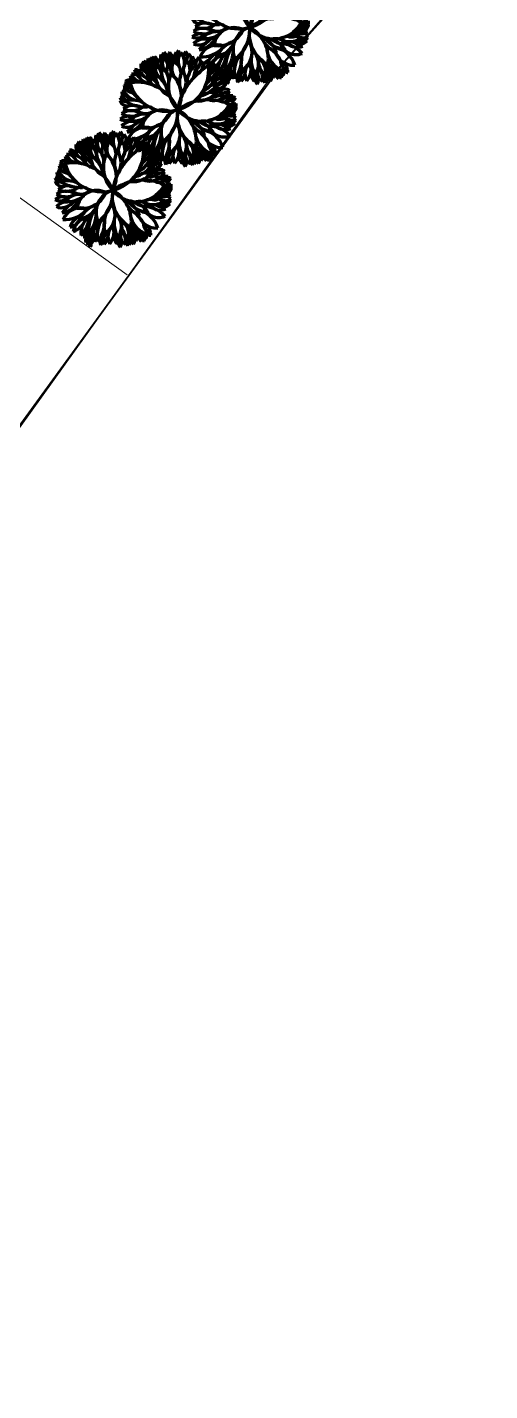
# Model space of a CAD drawing. Header units: metres. Extents: x 251860 to 269438, y 1966787 to 1972367.
# Drawn here: x 253637.83 to 253641.11, y 1969018.66 to 1969028.34 of the extents above; entities that cross this region are included whole.
import ezdxf

# ---------------------------------------------------------------- set-up
doc = ezdxf.new("R2010")
doc.units = ezdxf.units.M
doc.header["$MEASUREMENT"] = 0
doc.layers.get('0').update_dxf_attribs({"linetype": 'CONTINUOUS', "lineweight": 100})
doc.layers.add('PDF3_POINTS_line', color=6, linetype='CONTINUOUS')
doc.layers.add('Wall', color=7, linetype='CONTINUOUS', lineweight=20)

# ---------------------------------------------------------------- blocks, each defined once
blk = doc.blocks.new('z_68')
at = {"color": 86, "linetype": 'Continuous'}
for centre, radius, start, end in [((-106, 423), 77.2, 158.8629, 231.8014), ((-285, 366), 137, 354.9299, 38.2776), ((-127, 434), 34.5, 125.1476, 215.1675), ((-186, 441), 44.3, 315.9686, 28.5539), ((1, 387), 149, 148.1293, 211.6066), ((-273, 379), 170, 332.7316, 30.423), ((-39, 429), 72.7, 136.9706, 214.0961), ((-165, 436), 84.9, 322.5461, 30.2051), ((-34, 455), 51.6, 143.4666, 212.636), ((-103, 454), 42.1, 308.0621, 48.0716), ((-26, 476), 35.4, 162.0876, 254.9372), ((-62, 455), 32.1, 336.7056, 85.2676), ((35, 448), 61.2, 148.6867, 206.3859), ((-44, 447), 42.6, 315.3788, 50.8821), ((98, 426), 97.5, 144.1247, 209.9983), ((-41, 432), 79.2, 313.0665, 40.4805), ((97, 451), 46.7, 135.7289, 216.7307), ((28, 451), 48.5, 313.9166, 42.0854), ((159, 385), 94.9, 134.1111, 205.5497), ((-4, 413), 105, 318.2431, 22.2882), ((163, 412), 64.7, 118.1173, 194.1612), ((59, 451), 75.7, 305.529, 13.8056), ((163, 444), 19.1, 87.7834, 216.2289), ((136, 455), 28.8, 295.9976, 16.1714), ((-242, 361), 98.4, 190.1254, 258.4489), ((-368, 237), 110, 14.1334, 74.4408), ((-148, 370), 147, 183.6832, 248.8474), ((-352, 220), 152, 4.7143, 67.8163), ((-81, 413), 180, 193.5994, 242.7133), ((-291, 243), 133, 4.9325, 74.201), ((-166, 394), 60.4, 141.6219, 241.8227), ((-330, 352), 142, 353.7714, 34.3944), ((-151, 419), 50.6, 146.2148, 215.5863), ((-254, 417), 67.6, 336.8375, 25.7602), ((148, 372), 120, 145.6159, 212.0121), ((-73, 376), 138, 329.0835, 27.8381), ((125, 285), 76.7, 129.5904, 214.9904), ((4, 303), 82.6, 311.7047, 29.8857), ((248, 304), 161, 142.2526, 184.7932), ((11, 371), 113, 315.1897, 16.2404), ((208, 373), 87.1, 135.6289, 203.2703), ((88, 357), 108, 293.0154, 1.6548), ((66, 403), 85.3, 320.2817, 21.1504), ((93, 387), 79.9, 299.7947, 10.8598), ((218, 278), 84.8, 104.8433, 190.8351), ((232, 325), 97.2, 128.4546, 183.4176), ((202, 400), 51.9, 112.7761, 185.856), ((135, 439), 47.5, 288.713, 11.2589), ((227, 381), 53.3, 104.201, 194.4012), ((124, 434), 89.9, 304.2378, 359.5829), ((205, 421), 24.3, 99.2784, 171.3916), ((184, 440), 17.6, 266.1586, 15.4849), ((255, 311), 60.3, 91.8605, 175.7336), ((192, 374), 61.2, 275.8545, 358.0593), ((194, 411), 53.4, 276.1637, 357.1543), ((249, 361), 46.8, 91.7786, 182.4828), ((289, 258), 86.3, 96.7641, 173.2337), ((210, 336), 69.2, 265.9009, 6.4786), ((198, 427), 32.2, 287.5588, 1.0547), ((239, 401), 28.3, 107.0612, 187.7677), ((240, 389), 52.6, 274.952, 350.0502), ((309, 312), 69.7, 104.8358, 158.3298), ((321, 326), 44.9, 97.023, 194.188), ((256, 379), 67.9, 291.8243, 352.6819), ((-258, 374), 196, 226.8371, 279.6115), ((-398, -104), 335, 57.1, 88.9879), ((-266, 327), 116, 193.4902, 265.1113), ((-399, 162), 139, 21.1582, 81.5772), ((248, 164), 196, 127.2528, 187.8803), ((-115, 310), 247, 313.1476, 1.2102), ((75, 306), 133, 282.2224, 2.3823), ((303, 130), 205, 117.7333, 167.1791), ((188, 277), 62.5, 260.6789, 0.9431), ((257, 197), 80.9, 94.8183, 164.0455), ((347, 228), 103, 105.7731, 167.7334), ((186, 370), 140, 295.6392, 342.2693), ((393, 160), 155, 109.4994, 136.9089), ((291, 311), 50.8, 259.0641, 354.3395), ((273, 287), 132, 273.4935, 346.3568), ((402, 133), 123, 90.3381, 167.7122), ((387, 212), 83.4, 126.1873, 171.9), ((297, 265), 42.8, 283.5886, 18.8322), ((342, 298), 31.9, 79.6966, 175.7556), ((310, 336), 39.2, 271.4011, 348.9236), ((382, 245), 44.7, 92.1528, 177.3641), ((329, 296), 50.9, 278.2551, 352.0256), ((368, 288), 33.3, 255.9485, 344.7487), ((391, 252), 29, 71.8727, 177.5899), ((420, 175), 53.4, 80.2322, 170.7901), ((379, 233), 50.4, 256.6638, 354.3586), ((-403, -24), 142, 55.0608, 109.8401), ((-398, 39), 158, 15.6317, 103.0399), ((-235, 317), 234, 211.6708, 264.7928), ((347, 195), 91.2, 260.6816, 336.3986), ((440, 26), 133, 94.1518, 143.8725), ((366, 206), 66.3, 264.1118, 349.9981), ((418, 141), 55.5, 76.143, 176.5124), ((392, 135), 68.4, 244.6403, 341.1924), ((445, 14), 100, 83.6931, 144.2356), ((-405, -51), 133, 47.6242, 116.3703), ((-369, 191), 155, 232.3928, 289.0729), ((-333, -142), 183, 70.5173, 130.8948), ((-427, 393), 397, 266.2174, 293.1983), ((-372, 206), 125, 230.921, 294.5931), ((-372, 182), 229, 262.8943, 317.9077), ((-220, -236), 262, 87.5171, 133.5965), ((264, 219), 170, 252.2856, 312.6971), ((377, 128), 95.7, 232.041, 317.4503), ((396, -93), 165, 71.9408, 116.9441), ((441, -48), 91.5, 58.3812, 119.5333), ((443, 87), 72.9, 228.9093, 308.5468), ((-459, -121), 23.8, 64.3194, 180.1506), ((-487, -75), 46.8, 274.775, 327.7433), ((-450, -106), 32.2, 63.8642, 164.9126), ((-472, -42), 56.6, 260.8137, 319.621), ((-426, -105), 61.6, 75.5349, 147.3156), ((-466, 12), 84.2, 261.5672, 316.5813), ((-383, -96), 89.8, 75.3344, 144.8904), ((-442, 56), 101, 261.6902, 318.8637), ((-444, -62), 50.8, 260.8552, 343.7736), ((-410, -121), 42.6, 66.2708, 168.5265), ((-371, -131), 84.1, 73.7967, 136.5993), ((-406, -7), 72, 248.2341, 323.5826), ((-473, 104), 235, 280.7516, 321.5123), ((-261, -247), 207, 96.4976, 144.4202), ((-402, 120), 266, 267.6527, 316.8691), ((-229, -313), 248, 84.6724, 137.8772), ((147, -250), 172, 26.7163, 89.4654), ((312, 15), 188, 209.5725, 266.6092), ((223, -286), 206, 45.5953, 96.7829), ((350, 80), 220, 227.6582, 274.5736), ((332, 62), 164, 241.9956, 297.1513), ((332, -255), 187, 66.3523, 112.9171), ((317, -335), 229, 53.1036, 87.7156), ((423, -42), 113, 214.2354, 286.3594), ((416, -196), 152, 64.2867, 119.6833), ((407, 79), 157, 245.2293, 298.7459), ((430, -22), 105, 229.1074, 294.3725), ((401, -221), 124, 55.0763, 106.547), ((476, -105), 102, 81.9806, 141.5702), ((429, 13), 63.5, 239.4601, 343.3963), ((428, -185), 104, 59.4734, 103.628), ((448, -11), 90.4, 240.5694, 291.3512), ((-356, -221), 77, 69.1503, 149.5623), ((-417, -48), 134, 267.8781, 309.7178), ((-325, -244), 85.4, 69.7783, 150.4858), ((-384, -75), 128, 263.3238, 315.6901), ((-355, -97), 140, 263.7718, 329.9129), ((-264, -284), 116, 73.1013, 155.8555), ((-264, -291), 70.8, 102.1715, 174.8796), ((-355, -209), 78.6, 285.4191, 349.1615), ((-292, -107), 156, 271.8374, 352.1545), ((-77, -348), 226, 105.8021, 157.9309), ((-94, -340), 150, 117.0311, 178.4753), ((-291, -216), 128, 291.2352, 1.3744), ((84, -385), 222, 125.4495, 194.3833), ((-54, -309), 133, 352.8763, 53.6923), ((179, -287), 140, 15.2055, 73.4335), ((348, -122), 133, 193.5469, 255.092), ((274, -224), 54.5, 16.1716, 103.2737), ((316, -152), 56.9, 200.7434, 279.5426), ((268, -225), 92.1, 14.4757, 85.2332), ((422, -44), 171, 212.358, 247.8743), ((373, -199), 73.4, 188.605, 258.98), ((297, -275), 62.4, 2.8758, 86.327), ((320, -250), 58.9, 353.8825, 92.0321), ((409, -100), 99, 207.6518, 275.7647), ((320, -262), 118, 32.6713, 88.8509), ((405, -178), 82.4, 191.172, 251.9177), ((-248, -356), 102, 116.357, 160.3901), ((-350, -259), 63.8, 275.5656, 352.3302), ((-226, -331), 72.9, 94.9728, 190.34), ((-342, -240), 113, 293.1081, 353.7713), ((-243, -376), 54.5, 100.2324, 168.3254), ((-312, -299), 67.3, 283.4977, 339.7801), ((-198, -420), 96.4, 100.3612, 150.1928), ((-276, -309), 63.6, 265.5089, 337.9725), ((-127, -364), 91.5, 116.0884, 168.1091), ((-249, -267), 85, 292.8853, 348.9183), ((-236, -314), 103, 294.3385, 349.2686), ((-116, -410), 77.8, 105.2898, 178.5727), ((-216, -253), 100, 283.8028, 342.1607), ((-94, -383), 103, 105.3834, 161.1006), ((-70, -482), 268, 18.4462, 59.431), ((239, -234), 173, 185.6314, 251.5275), ((208, -332), 136, 176.6795, 236.2095), ((-10, -437), 143, 357.2572, 51.8918), ((-34, -617), 359, 46.026, 63.8202), ((206, -276), 83.2, 193.0285, 276.8178), ((171, -403), 91.4, 35.6397, 95.7045), ((228, -277), 74.1, 207.5481, 283.7961), ((258, -321), 38.5, 187.7168, 304.4986), ((218, -413), 85.4, 44.1762, 85.3443), ((263, -374), 53.9, 29.3099, 111.5931), ((293, -291), 59.6, 216.5656, 287.0761), ((254, -301), 66, 4.7965, 82.2404), ((331, -229), 67.2, 180.7734, 260.5601), ((326, -295), 47.2, 161.1105, 274.4944), ((274, -339), 54.9, 357.0116, 85.6827), ((282, -338), 85.8, 25.3111, 73.0248), ((362, -249), 52.9, 189.1464, 267.3617), ((328, -333), 33, 5.791, 111.6106), ((352, -294), 36.5, 193.7223, 284.1234), ((-186, -415), 75.8, 99.379, 165.6267), ((-259, -338), 58.7, 270.0752, 352.9011), ((-153, -397), 62.9, 129.034, 190.2749), ((-244, -369), 48.9, 306.3661, 19.1068), ((-168, -434), 34, 99.6572, 183.1618), ((-212, -399), 37.6, 286.0562, 356.8357), ((-157, -438), 31.8, 127.0247, 210.2404), ((-194, -427), 28.3, 290.487, 37.5911), ((-131, -411), 37.8, 113.8463, 210.2532), ((-173, -395), 36.2, 285.924, 44.7697), ((-166, -429), 28.7, 284.6561, 26.2956), ((-109, -453), 48.7, 132.16, 189.1742), ((-94, -450), 30.3, 127.5503, 224.1965), ((-128, -447), 27.1, 297.2401, 57.4513), ((-32, -425), 72.5, 123.3541, 203.8422), ((-145, -397), 74.3, 309.3952, 19.6081), ((-32, -551), 241, 25.0348, 53.1431), ((200, -363), 87, 176.7389, 261.4389), ((91, -529), 154, 36.3427, 69.5492), ((223, -353), 85, 201.8372, 264.0548), ((232, -364), 64.8, 172.1213, 265.1214), ((168, -415), 60, 346.9987, 90.244), ((205, -413), 50.4, 10.8525, 89.1645), ((255, -353), 50.5, 190.9945, 269.0226), ((267, -348), 40.7, 194.689, 281.2603), ((223, -413), 58.3, 25.7085, 81.5835), ((285, -360), 25.5, 194.9585, 313.0302), ((244, -480), 117, 60.0427, 80.4027), ((299, -344), 30.3, 211.4703, 327.2679), ((297, -419), 64.6, 64.9944, 110.7064)]:
    blk.add_arc(centre, radius, start, end, dxfattribs=at)
at = {"color": 244, "ltscale": 2}
for centre, radius, start, end in [((197, 250), 316, 140.1927, 231.9127), ((197, 250), 316, 140.1927, 231.9127), ((94, 402), 285, 182.7633, 220.2681), ((-279, 256), 159, 350.9158, 56.4676), ((-294, 195), 354, 326.6718, 45.9965), ((-294, 195), 354, 326.6718, 45.9965), ((-124, 378), 213, 211.7537, 257.205), ((-312, 108), 158, 24.1229, 87.271), ((-81, 266), 118, 180.6823, 254.9928), ((-205, 167), 97.1, 347.7275, 86.5018), ((320, 142), 120, 96.5443, 185.0063), ((195, 244), 113, 273.2227, 8.7941), ((-211, 7), 168, 8.8778, 118.165), ((-211, 7), 168, 8.8778, 118.165), ((-88, 255), 226, 206.1263, 280.9166), ((-88, 255), 226, 206.1263, 280.9166), ((-27, 241), 242, 276.8124, 355.2462), ((273, -49), 276, 102.4187, 169.64), ((-27, 241), 242, 276.8124, 355.2462), ((273, -49), 276, 102.4187, 169.64), ((140, 196), 148, 266.4743, 345.5895), ((315, -39), 201, 99.0241, 154.2486), ((269, 198), 106, 262.8203, 344.2968), ((348, 81), 90.9, 75.4836, 172.5015), ((-305, -139), 225, 52.3333, 100.5116), ((-218, 203), 175, 223.0994, 285.2758), ((-116, -147), 189, 51.4847, 150.4796), ((-116, -147), 189, 51.4847, 150.4796), ((-185, 217), 285, 250.5559, 310.8185), ((-185, 217), 285, 250.5559, 310.8185), ((123, -256), 284, 115.2559, 188.7459), ((123, -256), 284, 115.2559, 188.7459), ((-292, -35), 296, 296.9632, 7.0387), ((-292, -35), 296, 296.9632, 7.0387), ((250, -66), 257, 164.9611, 278.5253), ((250, -66), 257, 164.9611, 278.5253), ((221, 259), 338, 229.6992, 311.5503), ((221, 259), 338, 229.6992, 311.5503), ((-131, -406), 428, 11.581, 71.9055), ((-131, -406), 428, 11.581, 71.9055), ((227, -474), 527, 65.535, 114.0997), ((227, -474), 527, 65.535, 114.0997), ((329, -51), 155, 70.845, 135.8807), ((-126, -307), 249, 82.1944, 142.1523), ((-126, -307), 249, 82.1944, 142.1523), ((-255, 11), 178, 247.9013, 336.4453), ((-255, 11), 178, 247.9013, 336.4453), ((-311, -241), 269, 312.0836, 7.7492), ((191, -249), 235, 146.1403, 192.9375), ((-237, -170), 238, 326.5048, 12.5731), ((258, -231), 266, 163.006, 206.4028), ((-174, -267), 212, 337.0155, 32.3933), ((180, -208), 155, 177.4751, 229.0935), ((94, -381), 165, 130.295, 218.4672), ((-209, -352), 219, 322.8143, 25.9478), ((152, -360), 136, 146.0669, 237.8395), ((-135, -421), 221, 345.7306, 38.1758)]:
    blk.add_arc(centre, radius, start, end, dxfattribs=at)

msp = doc.modelspace()

# ---------------------------------------------------------------- linework, layer by layer
at = {"layer": 'PDF3_POINTS_line', "lineweight": 30}
for p, q in [((253639.57248, 1969028.00355, 520.1345), (253645.20983, 1969034.43627, 520.1345)), ((253643.3326, 1969032.22382, 520.1345), (253639.63502, 1969028.07216, 520.1345)), ((253639.63502, 1969028.07216, 520.1345), (253636.52127, 1969023.79075, 520.1345)), ((253631.48114, 1969016.72965, 520.1345), (253639.57248, 1969028.00355, 520.1345))]:
    msp.add_line(p, q, dxfattribs=at)
at = {"layer": 'Wall', "lineweight": 35, "ltscale": 2}
for p, q in [((253643.3326, 1969032.22382, 520.1345), (253639.63502, 1969028.07216, 520.1345)), ((253639.63502, 1969028.07216, 520.1345), (253636.52127, 1969023.79075, 520.1345))]:
    msp.add_line(p, q, dxfattribs=at)
at = {"layer": 'Wall', "ltscale": 2}
msp.add_line((253636.57375, 1969027.99587, 520.1345), (253638.53963, 1969026.58495, 520.1345), dxfattribs=at)
for centre, radius, start, end in [((253633.74197, 1969025.62228, 520.1345), 9.6271, 40.380309, 192.598264), ((253633.74197, 1969025.62228, 520.1345), 8.4079, 40.380309, 192.598264), ((253633.74344, 1969025.62165, 520.1345), 8.30532, 40.386245, 192.594437), ((253633.74344, 1969025.62165, 520.1345), 8.25339, 40.744795, 192.2352), ((253633.78989, 1969025.60119, 520.1345), 7.46336, 41.100926, 191.989123), ((253633.78989, 1969025.60119, 520.1345), 7.41142, 40.702223, 192.387827)]:
    msp.add_arc(centre, radius, start, end, dxfattribs=at)

# ---------------------------------------------------------------- block references
at = {"xscale": 0.0008602507959463, "yscale": 0.0008602507959463, "zscale": 0.0008602507959463, "rotation": 54.33545139389092}
for p in [(253639.40978, 1969028.34075, 520.1345), (253638.8983, 1969027.75593, 520.1345), (253638.43687, 1969027.18395, 520.1345)]:
    msp.add_blockref('z_68', p, dxfattribs=at)

doc.saveas('drawing.dxf')
